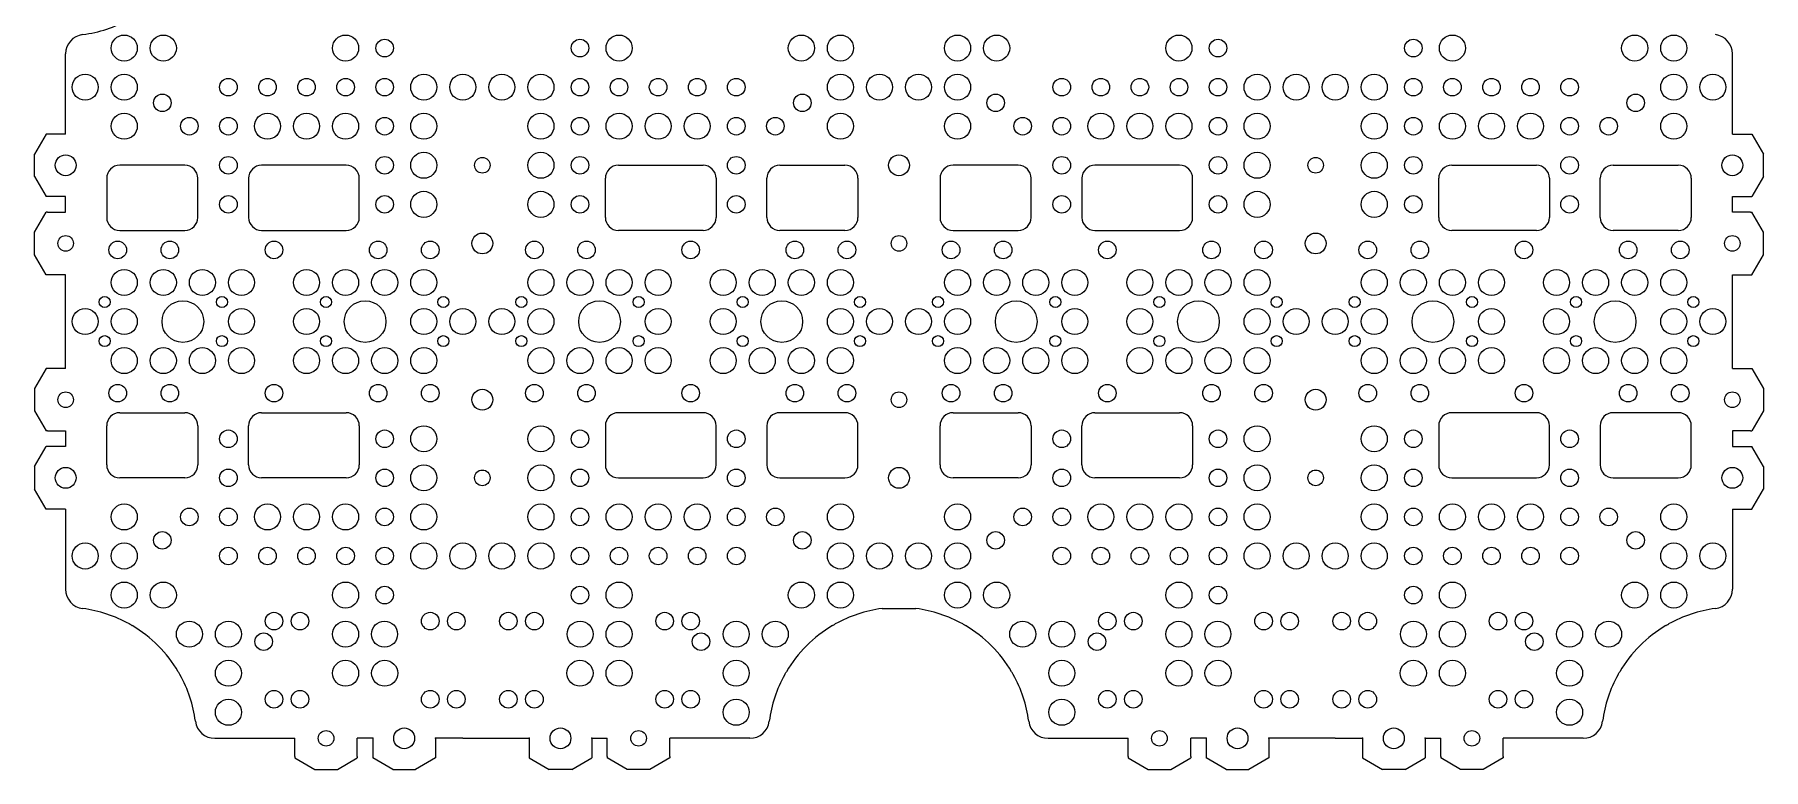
# Model space of a CAD drawing. Header units: millimetres. Extents: x -69 to 197, y -197 to 69.
# Drawn here: x -68.8 to 196.8, y -196.8 to -83.9 of the extents above; entities that cross this region are included whole.
import ezdxf

# ---------------------------------------------------------------- set-up
doc = ezdxf.new("R2010")
doc.units = ezdxf.units.MM
doc.header["$PDSIZE"] = -1

msp = doc.modelspace()

# ---------------------------------------------------------------- linework, layer by layer
at = {"color": 7, "linetype": 'Continuous', "lineweight": 25}
for p, q in [((-64, -99.2), (-64, -86.9)), ((192, -99.2), (192, -86.9)), ((-67, -99.2), (-68.77, -102.27)), ((-64, -99.2), (-67, -99.2)), ((192, -99.2), (195, -99.2)), ((195, -99.2), (196.77, -102.27)), ((-68.77, -105.73), (-68.77, -102.27)), ((196.77, -105.73), (196.77, -102.27)), ((-68.77, -105.73), (-67, -108.8)), ((-57.7, -106), (-57.7, -112)), ((-45.7, -104), (-55.7, -104)), ((-43.7, -112), (-43.7, -106)), ((-35.9, -106), (-35.9, -112)), ((-20.9, -104), (-33.9, -104)), ((-18.9, -112), (-18.9, -106)), ((18.9, -112), (18.9, -106)), ((20.9, -104), (33.9, -104)), ((35.9, -106), (35.9, -112)), ((43.7, -112), (43.7, -106)), ((45.7, -104), (55.7, -104)), ((57.7, -106), (57.7, -112)), ((70.3, -106), (70.3, -112)), ((82.3, -104), (72.3, -104)), ((84.3, -112), (84.3, -106)), ((92.1, -106), (92.1, -112)), ((107.1, -104), (94.1, -104)), ((109.1, -112), (109.1, -106)), ((146.9, -112), (146.9, -106)), ((148.9, -104), (161.9, -104)), ((163.9, -106), (163.9, -112)), ((171.7, -112), (171.7, -106)), ((173.7, -104), (183.7, -104)), ((185.7, -106), (185.7, -112)), ((196.77, -105.73), (195, -108.8)), ((-64, -108.8), (-67, -108.8)), ((-64, -111.2), (-64, -108.8)), ((192, -111.2), (192, -108.8)), ((192, -108.8), (195, -108.8)), ((-68.77, -114.27), (-67, -111.2)), ((-66.77, -111.2), (-64, -111.2)), ((194.77, -111.2), (192, -111.2)), ((196.77, -114.27), (195, -111.2)), ((-55.7, -114), (-45.7, -114)), ((-33.9, -114), (-20.9, -114)), ((33.9, -114), (20.9, -114)), ((55.7, -114), (45.7, -114)), ((72.3, -114), (82.3, -114)), ((94.1, -114), (107.1, -114)), ((161.9, -114), (148.9, -114)), ((183.7, -114), (173.7, -114)), ((-68.77, -117.73), (-68.77, -114.27)), ((196.77, -117.73), (196.77, -114.27)), ((-67, -120.8), (-68.77, -117.73)), ((195, -120.8), (196.77, -117.73)), ((-64, -120.8), (-66.77, -120.8)), ((192, -120.8), (194.77, -120.8)), ((-67, -135.2), (-68.77, -138.27)), ((-64, -135.2), (-66.77, -135.2)), ((192, -135.2), (194.77, -135.2)), ((195, -135.2), (196.77, -138.27)), ((-68.77, -138.27), (-68.77, -141.73)), ((196.77, -138.27), (196.77, -141.73)), ((-68.77, -141.73), (-67, -144.8)), ((-55.7, -142), (-45.7, -142)), ((-33.9, -142), (-20.9, -142)), ((33.9, -142), (20.9, -142)), ((55.7, -142), (45.7, -142)), ((72.3, -142), (82.3, -142)), ((94.1, -142), (107.1, -142)), ((161.9, -142), (148.9, -142)), ((183.7, -142), (173.7, -142)), ((196.77, -141.73), (195, -144.8)), ((-66.77, -144.8), (-64, -144.8)), ((-64, -144.8), (-64, -147.2)), ((-57.7, -150), (-57.7, -144)), ((-43.7, -144), (-43.7, -150)), ((-35.9, -150), (-35.9, -144)), ((-18.9, -144), (-18.9, -150)), ((18.9, -144), (18.9, -150)), ((35.9, -150), (35.9, -144)), ((43.7, -144), (43.7, -150)), ((57.7, -150), (57.7, -144)), ((70.3, -150), (70.3, -144)), ((84.3, -144), (84.3, -150)), ((92.1, -150), (92.1, -144)), ((109.1, -144), (109.1, -150)), ((146.9, -144), (146.9, -150)), ((163.9, -150), (163.9, -144)), ((171.7, -144), (171.7, -150)), ((185.7, -150), (185.7, -144)), ((194.77, -144.8), (192, -144.8)), ((192, -144.8), (192, -147.2)), ((-68.77, -150.27), (-67, -147.2)), ((-64, -147.2), (-67, -147.2)), ((192, -147.2), (195, -147.2)), ((196.77, -150.27), (195, -147.2)), ((-68.77, -150.27), (-68.77, -153.73)), ((196.77, -150.27), (196.77, -153.73)), ((-67, -156.8), (-68.77, -153.73)), ((-45.7, -152), (-55.7, -152)), ((-20.9, -152), (-33.9, -152)), ((20.9, -152), (33.9, -152)), ((45.7, -152), (55.7, -152)), ((82.3, -152), (72.3, -152)), ((107.1, -152), (94.1, -152)), ((148.9, -152), (161.9, -152)), ((173.7, -152), (183.7, -152)), ((195, -156.8), (196.77, -153.73)), ((-64, -156.8), (-67, -156.8)), ((-64, -156.8), (-64, -169.1)), ((192, -156.8), (192, -169.1)), ((192, -156.8), (195, -156.8)), ((-41.1, -192), (-28.8, -192)), ((-28.8, -194.77), (-28.8, -192)), ((-19.2, -194.77), (-19.2, -192)), ((-16.8, -192), (-16.8, -195)), ((-7.2, -192), (-7.2, -195)), ((7.2, -192), (7.2, -195)), ((16.8, -192), (16.8, -195)), ((19.2, -194.77), (19.2, -192)), ((28.8, -194.77), (28.8, -192)), ((41.1, -192), (28.8, -192)), ((86.9, -192), (99.2, -192)), ((99.2, -194.77), (99.2, -192)), ((108.8, -194.77), (108.8, -192)), ((111.2, -192), (111.2, -195)), ((120.8, -192), (120.8, -195)), ((135.2, -192), (135.2, -195)), ((144.8, -192), (144.8, -195)), ((147.2, -194.77), (147.2, -192)), ((156.8, -194.77), (156.8, -192)), ((169.1, -192), (156.8, -192)), ((-28.8, -195), (-25.73, -196.77)), ((-22.27, -196.77), (-19.2, -195)), ((-13.73, -196.77), (-16.8, -195)), ((-7.2, -195), (-10.27, -196.77)), ((7.2, -195), (10.27, -196.77)), ((13.73, -196.77), (16.8, -195)), ((22.27, -196.77), (19.2, -195)), ((28.8, -195), (25.73, -196.77)), ((99.2, -195), (102.27, -196.77)), ((105.73, -196.77), (108.8, -195)), ((114.27, -196.77), (111.2, -195)), ((120.8, -195), (117.73, -196.77)), ((135.2, -195), (138.27, -196.77)), ((141.73, -196.77), (144.8, -195)), ((150.27, -196.77), (147.2, -195)), ((156.8, -195), (153.73, -196.77)), ((-25.73, -196.77), (-22.27, -196.77)), ((-13.73, -196.77), (-10.27, -196.77)), ((13.73, -196.77), (10.27, -196.77)), ((25.73, -196.77), (22.27, -196.77)), ((102.27, -196.77), (105.73, -196.77)), ((114.27, -196.77), (117.73, -196.77)), ((141.73, -196.77), (138.27, -196.77)), ((153.73, -196.77), (150.27, -196.77))]:
    msp.add_line(p, q, dxfattribs=at)
for p, q in [((-64, -135.2), (-64, -120.8)), ((192, -135.2), (192, -120.8)), ((61.39, -172.07), (66.61, -172.07)), ((-16.8, -192), (-19.2, -192)), ((-3, -192), (-7.2, -192)), ((-3, -192), (3, -192)), ((3, -192), (7.2, -192)), ((16.8, -192), (19.2, -192)), ((111.2, -192), (108.8, -192)), ((125, -192), (120.8, -192)), ((131, -192), (125, -192)), ((131, -192), (135.2, -192)), ((144.8, -192), (147.2, -192))]:
    msp.add_line(p, q)
for centre, radius in [((-55, -86), 2), ((-49, -86), 2), ((-21, -86), 2), ((-15, -86), 1.35), ((15, -86), 1.35), ((21, -86), 2), ((49, -86), 2), ((55, -86), 2), ((73, -86), 2), ((79, -86), 2), ((107, -86), 2), ((113, -86), 1.35), ((143, -86), 1.35), ((149, -86), 2), ((177, -86), 2), ((183, -86), 2), ((-61, -92), 2), ((-55, -92), 2), ((-9, -92), 2), ((-3, -92), 2), ((3, -92), 2), ((9, -92), 2), ((55, -92), 2), ((61, -92), 2), ((67, -92), 2), ((73, -92), 2), ((119, -92), 2), ((125, -92), 2), ((131, -92), 2), ((137, -92), 2), ((183, -92), 2), ((189, -92), 2), ((-39, -92), 1.35), ((-33, -92), 1.35), ((-27, -92), 1.35), ((-21, -92), 1.35), ((-15, -92), 1.35), ((15, -92), 1.35), ((21, -92), 1.35), ((27, -92), 1.35), ((33, -92), 1.35), ((39, -92), 1.35), ((89, -92), 1.35), ((95, -92), 1.35), ((101, -92), 1.35), ((107, -92), 1.35), ((113, -92), 1.35), ((143, -92), 1.35), ((149, -92), 1.35), ((155, -92), 1.35), ((161, -92), 1.35), ((167, -92), 1.35), ((-49.15, -94.41), 1.35), ((49.15, -94.41), 1.35), ((78.85, -94.41), 1.35), ((177.15, -94.41), 1.35), ((-55, -98), 2), ((-45, -98), 1.35), ((-39, -98), 1.35), ((-33, -98), 2), ((-27, -98), 2), ((-21, -98), 2), ((-15, -98), 1.35), ((-9, -98), 2), ((9, -98), 2), ((15, -98), 1.35), ((21, -98), 2), ((27, -98), 2), ((33, -98), 2), ((39, -98), 1.35), ((45, -98), 1.35), ((55, -98), 2), ((73, -98), 2), ((83, -98), 1.35), ((89, -98), 1.35), ((95, -98), 2), ((101, -98), 2), ((107, -98), 2), ((113, -98), 1.35), ((119, -98), 2), ((137, -98), 2), ((143, -98), 1.35), ((149, -98), 2), ((155, -98), 2), ((161, -98), 2), ((167, -98), 1.35), ((173, -98), 1.35), ((183, -98), 2), ((-64, -104), 1.6), ((-39, -104), 1.35), ((-15, -104), 1.35), ((-9, -104), 2), ((0, -104), 1.2), ((9, -104), 2), ((15, -104), 1.35), ((39, -104), 1.35), ((64, -104), 1.6), ((89, -104), 1.35), ((113, -104), 1.35), ((119, -104), 2), ((128, -104), 1.2), ((137, -104), 2), ((143, -104), 1.35), ((167, -104), 1.35), ((192, -104), 1.6), ((-39, -110), 1.35), ((-15, -110), 1.35), ((-9, -110), 2), ((9, -110), 2), ((15, -110), 1.35), ((39, -110), 1.35), ((89, -110), 1.35), ((113, -110), 1.35), ((119, -110), 2), ((137, -110), 2), ((143, -110), 1.35), ((167, -110), 1.35), ((-64, -116), 1.2), ((-56, -117), 1.35), ((-48, -117), 1.35), ((-32, -117), 1.35), ((-16, -117), 1.35), ((-8, -117), 1.35), ((0, -116), 1.6), ((8, -117), 1.35), ((16, -117), 1.35), ((32, -117), 1.35), ((48, -117), 1.35), ((56, -117), 1.35), ((64, -116), 1.2), ((72, -117), 1.35), ((80, -117), 1.35), ((96, -117), 1.35), ((112, -117), 1.35), ((120, -117), 1.35), ((128, -116), 1.6), ((136, -117), 1.35), ((144, -117), 1.35), ((160, -117), 1.35), ((176, -117), 1.35), ((184, -117), 1.35), ((192, -116), 1.2), ((-55, -122), 2), ((-49, -122), 2), ((-43, -122), 2), ((-37, -122), 2), ((-27, -122), 2), ((-21, -122), 2), ((-15, -122), 2), ((-9, -122), 2), ((9, -122), 2), ((15, -122), 2), ((21, -122), 2), ((27, -122), 2), ((37, -122), 2), ((43, -122), 2), ((49, -122), 2), ((55, -122), 2), ((73, -122), 2), ((79, -122), 2), ((85, -122), 2), ((91, -122), 2), ((101, -122), 2), ((107, -122), 2), ((113, -122), 2), ((119, -122), 2), ((137, -122), 2), ((143, -122), 2), ((149, -122), 2), ((155, -122), 2), ((165, -122), 2), ((171, -122), 2), ((177, -122), 2), ((183, -122), 2), ((-58, -125), 0.85), ((-46, -128), 3.2), ((-40, -125), 0.85), ((-24, -125), 0.85), ((-18, -128), 3.2), ((-6, -125), 0.85), ((6, -125), 0.85), ((18, -128), 3.2), ((24, -125), 0.85), ((40, -125), 0.85), ((46, -128), 3.2), ((58, -125), 0.85), ((70, -125), 0.85), ((82, -128), 3.2), ((88, -125), 0.85), ((104, -125), 0.85), ((110, -128), 3.2), ((122, -125), 0.85), ((134, -125), 0.85), ((146, -128), 3.2), ((152, -125), 0.85), ((168, -125), 0.85), ((174, -128), 3.2), ((186, -125), 0.85), ((-61, -128), 2), ((-55, -128), 2), ((-37, -128), 2), ((-27, -128), 2), ((-9, -128), 2), ((-3, -128), 2), ((3, -128), 2), ((9, -128), 2), ((27, -128), 2), ((37, -128), 2), ((55, -128), 2), ((61, -128), 2), ((67, -128), 2), ((73, -128), 2), ((91, -128), 2), ((101, -128), 2), ((119, -128), 2), ((125, -128), 2), ((131, -128), 2), ((137, -128), 2), ((155, -128), 2), ((165, -128), 2), ((183, -128), 2), ((189, -128), 2), ((-58, -131), 0.85), ((-55, -134), 2), ((-49, -134), 2), ((-43, -134), 2), ((-40, -131), 0.85), ((-37, -134), 2), ((-27, -134), 2), ((-24, -131), 0.85), ((-21, -134), 2), ((-15, -134), 2), ((-9, -134), 2), ((-6, -131), 0.85), ((6, -131), 0.85), ((9, -134), 2), ((15, -134), 2), ((21, -134), 2), ((24, -131), 0.85), ((27, -134), 2), ((37, -134), 2), ((40, -131), 0.85), ((43, -134), 2), ((49, -134), 2), ((55, -134), 2), ((58, -131), 0.85), ((70, -131), 0.85), ((73, -134), 2), ((79, -134), 2), ((85, -134), 2), ((88, -131), 0.85), ((91, -134), 2), ((101, -134), 2), ((104, -131), 0.85), ((107, -134), 2), ((113, -134), 2), ((119, -134), 2), ((122, -131), 0.85), ((134, -131), 0.85), ((137, -134), 2), ((143, -134), 2), ((149, -134), 2), ((152, -131), 0.85), ((155, -134), 2), ((165, -134), 2), ((168, -131), 0.85), ((171, -134), 2), ((177, -134), 2), ((183, -134), 2), ((186, -131), 0.85), ((-56, -139), 1.35), ((-48, -139), 1.35), ((-32, -139), 1.35), ((-16, -139), 1.35), ((-8, -139), 1.35), ((8, -139), 1.35), ((16, -139), 1.35), ((32, -139), 1.35), ((48, -139), 1.35), ((56, -139), 1.35), ((72, -139), 1.35), ((80, -139), 1.35), ((96, -139), 1.35), ((112, -139), 1.35), ((120, -139), 1.35), ((136, -139), 1.35), ((144, -139), 1.35), ((160, -139), 1.35), ((176, -139), 1.35), ((184, -139), 1.35), ((-64, -140), 1.2), ((0, -140), 1.6), ((64, -140), 1.2), ((128, -140), 1.6), ((192, -140), 1.2), ((-39, -146), 1.35), ((-15, -146), 1.35), ((-9, -146), 2), ((9, -146), 2), ((15, -146), 1.35), ((39, -146), 1.35), ((89, -146), 1.35), ((113, -146), 1.35), ((119, -146), 2), ((137, -146), 2), ((143, -146), 1.35), ((167, -146), 1.35), ((-64, -152), 1.6), ((-39, -152), 1.35), ((-15, -152), 1.35), ((-9, -152), 2), ((0, -152), 1.2), ((9, -152), 2), ((15, -152), 1.35), ((39, -152), 1.35), ((64, -152), 1.6), ((89, -152), 1.35), ((113, -152), 1.35), ((119, -152), 2), ((128, -152), 1.2), ((137, -152), 2), ((143, -152), 1.35), ((167, -152), 1.35), ((192, -152), 1.6), ((-55, -158), 2), ((-45, -158), 1.35), ((-39, -158), 1.35), ((-33, -158), 2), ((-27, -158), 2), ((-21, -158), 2), ((-15, -158), 1.35), ((-9, -158), 2), ((9, -158), 2), ((15, -158), 1.35), ((21, -158), 2), ((27, -158), 2), ((33, -158), 2), ((39, -158), 1.35), ((45, -158), 1.35), ((55, -158), 2), ((73, -158), 2), ((83, -158), 1.35), ((89, -158), 1.35), ((95, -158), 2), ((101, -158), 2), ((107, -158), 2), ((113, -158), 1.35), ((119, -158), 2), ((137, -158), 2), ((143, -158), 1.35), ((149, -158), 2), ((155, -158), 2), ((161, -158), 2), ((167, -158), 1.35), ((173, -158), 1.35), ((183, -158), 2), ((-49.15, -161.59), 1.35), ((49.15, -161.59), 1.35), ((78.85, -161.59), 1.35), ((177.15, -161.59), 1.35), ((-61, -164), 2), ((-55, -164), 2), ((-39, -164), 1.35), ((-33, -164), 1.35), ((-27, -164), 1.35), ((-21, -164), 1.35), ((-15, -164), 1.35), ((-9, -164), 2), ((-3, -164), 2), ((3, -164), 2), ((9, -164), 2), ((15, -164), 1.35), ((21, -164), 1.35), ((27, -164), 1.35), ((33, -164), 1.35), ((39, -164), 1.35), ((55, -164), 2), ((61, -164), 2), ((67, -164), 2), ((73, -164), 2), ((89, -164), 1.35), ((95, -164), 1.35), ((101, -164), 1.35), ((107, -164), 1.35), ((113, -164), 1.35), ((119, -164), 2), ((125, -164), 2), ((131, -164), 2), ((137, -164), 2), ((143, -164), 1.35), ((149, -164), 1.35), ((155, -164), 1.35), ((161, -164), 1.35), ((167, -164), 1.35), ((183, -164), 2), ((189, -164), 2), ((-55, -170), 2), ((-49, -170), 2), ((-21, -170), 2), ((-15, -170), 1.35), ((15, -170), 1.35), ((21, -170), 2), ((49, -170), 2), ((55, -170), 2), ((73, -170), 2), ((79, -170), 2), ((107, -170), 2), ((113, -170), 1.35), ((143, -170), 1.35), ((149, -170), 2), ((177, -170), 2), ((183, -170), 2), ((-45, -176), 2), ((-39, -176), 2), ((-32, -174), 1.35), ((-28, -174), 1.35), ((-21, -176), 2), ((-15.02, -176), 2), ((-8, -174), 1.35), ((-4, -174), 1.35), ((4, -174), 1.35), ((8, -174), 1.35), ((15.02, -176), 2), ((21, -176), 2), ((28, -174), 1.35), ((32, -174), 1.35), ((39, -176), 2), ((45, -176), 2), ((83, -176), 2), ((89, -176), 2), ((96, -174), 1.35), ((100, -174), 1.35), ((107, -176), 2), ((112.98, -176), 2), ((120, -174), 1.35), ((124, -174), 1.35), ((132, -174), 1.35), ((136, -174), 1.35), ((143.02, -176), 2), ((149, -176), 2), ((156, -174), 1.35), ((160, -174), 1.35), ((167, -176), 2), ((173, -176), 2), ((-39, -182), 2), ((-21, -182), 2), ((-15, -182), 2), ((15, -182), 2), ((21, -182), 2), ((39, -182), 2), ((89, -182), 2), ((107, -182), 2), ((113, -182), 2), ((143, -182), 2), ((149, -182), 2), ((167, -182), 2), ((-32, -186), 1.35), ((-28, -186), 1.35), ((-8, -186), 1.35), ((-4, -186), 1.35), ((4, -186), 1.35), ((8, -186), 1.35), ((28, -186), 1.35), ((32, -186), 1.35), ((96, -186), 1.35), ((100, -186), 1.35), ((120, -186), 1.35), ((124, -186), 1.35), ((132, -186), 1.35), ((136, -186), 1.35), ((156, -186), 1.35), ((160, -186), 1.35), ((-39, -188), 2), ((39, -188), 2), ((89, -188), 2), ((167, -188), 2), ((-24, -192), 1.2), ((-12, -192), 1.6), ((12, -192), 1.6), ((24, -192), 1.2), ((104, -192), 1.2), ((116, -192), 1.6), ((140, -192), 1.6), ((152, -192), 1.2)]:
    msp.add_circle(centre, radius, dxfattribs=at)
for centre in [(-33.59, -177.15), (33.59, -177.15), (94.41, -177.15), (161.59, -177.15)]:
    msp.add_circle(centre, 1.35)
for centre, radius, start, end in [((-64, -64), 20.1, 277.4621, 299.1195), ((-61, -86.9), 3, 97.4621, 180), ((189, -86.9), 3, 360, 82.5379), ((-55.7, -106), 2, 90, 180), ((-45.7, -106), 2, 360, 90), ((-33.9, -106), 2, 90, 180), ((-20.9, -106), 2, 360, 90), ((20.9, -106), 2, 90, 180), ((33.9, -106), 2, 360, 90), ((45.7, -106), 2, 90, 180), ((55.7, -106), 2, 360, 90), ((72.3, -106), 2, 90, 180), ((82.3, -106), 2, 360, 90), ((94.1, -106), 2, 90, 180), ((107.1, -106), 2, 360, 90), ((148.9, -106), 2, 90, 180), ((161.9, -106), 2, 360, 90), ((173.7, -106), 2, 90, 180), ((183.7, -106), 2, 360, 90), ((-55.7, -112), 2, 180, 270), ((-45.7, -112), 2, 270, 360), ((-33.9, -112), 2, 180, 270), ((-20.9, -112), 2, 270, 360), ((20.9, -112), 2, 180, 270), ((33.9, -112), 2, 270, 360), ((45.7, -112), 2, 180, 270), ((55.7, -112), 2, 270, 360), ((72.3, -112), 2, 180, 270), ((82.3, -112), 2, 270, 360), ((94.1, -112), 2, 180, 270), ((107.1, -112), 2, 270, 360), ((148.9, -112), 2, 180, 270), ((161.9, -112), 2, 270, 360), ((173.7, -112), 2, 180, 270), ((183.7, -112), 2, 270, 360), ((-55.7, -144), 2, 90, 180), ((-45.7, -144), 2, 0, 90), ((-33.9, -144), 2, 90, 180), ((-20.9, -144), 2, 0, 90), ((20.9, -144), 2, 90, 180), ((33.9, -144), 2, 0, 90), ((45.7, -144), 2, 90, 180), ((55.7, -144), 2, 0, 90), ((72.3, -144), 2, 90, 180), ((82.3, -144), 2, 0, 90), ((94.1, -144), 2, 90, 180), ((107.1, -144), 2, 0, 90), ((148.9, -144), 2, 90, 180), ((161.9, -144), 2, 0, 90), ((173.7, -144), 2, 90, 180), ((183.7, -144), 2, 0, 90), ((-55.7, -150), 2, 180, 270), ((-45.7, -150), 2, 270, 0), ((-33.9, -150), 2, 180, 270), ((-20.9, -150), 2, 270, 0), ((20.9, -150), 2, 180, 270), ((33.9, -150), 2, 270, 0), ((45.7, -150), 2, 180, 270), ((55.7, -150), 2, 270, 0), ((72.3, -150), 2, 180, 270), ((82.3, -150), 2, 270, 0), ((94.1, -150), 2, 180, 270), ((107.1, -150), 2, 270, 0), ((148.9, -150), 2, 180, 270), ((161.9, -150), 2, 270, 0), ((173.7, -150), 2, 180, 270), ((183.7, -150), 2, 270, 0), ((-61, -169.1), 3, 180, 262.5379), ((189, -169.1), 3, 277.4621, 0), ((-64, -192), 20.1, 60.8805, 82.5379), ((64, -192), 20.1, 97.4621, 119.1195), ((64, -192), 20.1, 60.8805, 82.5379), ((192, -192), 20.1, 97.4621, 119.1195), ((-64, -192), 20.1, 30.5961, 59.4039), ((64, -192), 20.1, 120.5961, 149.4039), ((64, -192), 20.1, 30.5961, 59.4039), ((192, -192), 20.1, 120.5961, 149.4039), ((-64, -192), 20.1, 7.4621, 29.1195), ((64, -192), 20.1, 150.8805, 172.5379), ((64, -192), 20.1, 7.4621, 29.1195), ((192, -192), 20.1, 150.8805, 172.5379), ((-41.1, -189), 3, 187.4621, 270), ((41.1, -189), 3, 270, 352.5379), ((86.9, -189), 3, 187.4621, 270), ((169.1, -189), 3, 270, 352.5379)]:
    msp.add_arc(centre, radius, start, end, dxfattribs=at)
for points, knots in [([(-66.77, -111.2), (-66.8, -111.2), (-66.84, -111.2), (-66.9, -111.2), (-66.95, -111.2), (-66.98, -111.2), (-67, -111.2), (-67, -111.2), (-67, -111.2)], [0, 0, 0, 0, 0.182434, 0.352352, 0.514026, 0.672393, 0.832697, 1, 1, 1, 1]), ([(194.77, -111.2), (194.8, -111.2), (194.84, -111.2), (194.9, -111.2), (194.95, -111.2), (194.98, -111.2), (195, -111.2), (195, -111.2), (195, -111.2)], [0, 0, 0, 0, 0.182434, 0.352352, 0.514026, 0.672393, 0.832697, 1, 1, 1, 1]), ([(-66.77, -120.8), (-66.79, -120.8), (-66.83, -120.8), (-66.87, -120.8), (-66.91, -120.8), (-66.95, -120.8), (-66.99, -120.8), (-67, -120.8), (-67, -120.8)], [0, 0, 0, 0, 0.140927, 0.271622, 0.392286, 0.50317, 0.748297, 1, 1, 1, 1]), ([(194.77, -120.8), (194.79, -120.8), (194.83, -120.8), (194.87, -120.8), (194.91, -120.8), (194.95, -120.8), (194.99, -120.8), (195, -120.8), (195, -120.8)], [0, 0, 0, 0, 0.140927, 0.271622, 0.392286, 0.50317, 0.748297, 1, 1, 1, 1]), ([(-66.77, -135.2), (-66.79, -135.2), (-66.83, -135.2), (-66.87, -135.2), (-66.91, -135.2), (-66.95, -135.2), (-66.99, -135.2), (-67, -135.2), (-67, -135.2)], [0, 0, 0, 0, 0.140927, 0.271622, 0.392286, 0.50317, 0.748297, 1, 1, 1, 1]), ([(194.77, -135.2), (194.79, -135.2), (194.83, -135.2), (194.87, -135.2), (194.91, -135.2), (194.95, -135.2), (194.99, -135.2), (195, -135.2), (195, -135.2)], [0, 0, 0, 0, 0.140927, 0.271622, 0.392286, 0.50317, 0.748297, 1, 1, 1, 1]), ([(-66.77, -144.8), (-66.8, -144.8), (-66.84, -144.8), (-66.9, -144.8), (-66.95, -144.8), (-66.98, -144.8), (-67, -144.8), (-67, -144.8), (-67, -144.8)], [0, 0, 0, 0, 0.182434, 0.352352, 0.514026, 0.672393, 0.832697, 1, 1, 1, 1]), ([(194.77, -144.8), (194.8, -144.8), (194.84, -144.8), (194.9, -144.8), (194.95, -144.8), (194.98, -144.8), (195, -144.8), (195, -144.8), (195, -144.8)], [0, 0, 0, 0, 0.182434, 0.352352, 0.514026, 0.672393, 0.832697, 1, 1, 1, 1]), ([(-28.8, -194.77), (-28.8, -194.79), (-28.8, -194.83), (-28.8, -194.87), (-28.8, -194.91), (-28.8, -194.95), (-28.8, -194.99), (-28.8, -195), (-28.8, -195)], [0, 0, 0, 0, 0.1409265, 0.2716224, 0.3922859, 0.5031698, 0.7482974, 1, 1, 1, 1]), ([(-19.2, -194.77), (-19.2, -194.8), (-19.2, -194.84), (-19.2, -194.9), (-19.2, -194.95), (-19.2, -194.98), (-19.2, -195), (-19.2, -195), (-19.2, -195)], [0, 0, 0, 0, 0.182434, 0.352352, 0.514026, 0.672393, 0.832697, 1, 1, 1, 1]), ([(19.2, -194.77), (19.2, -194.8), (19.2, -194.84), (19.2, -194.9), (19.2, -194.95), (19.2, -194.98), (19.2, -195), (19.2, -195), (19.2, -195)], [0, 0, 0, 0, 0.182434, 0.352352, 0.514026, 0.672393, 0.832697, 1, 1, 1, 1]), ([(28.8, -194.77), (28.8, -194.79), (28.8, -194.83), (28.8, -194.87), (28.8, -194.91), (28.8, -194.95), (28.8, -194.99), (28.8, -195), (28.8, -195)], [0, 0, 0, 0, 0.1409265, 0.2716224, 0.3922859, 0.5031698, 0.7482974, 1, 1, 1, 1]), ([(99.2, -194.77), (99.2, -194.79), (99.2, -194.83), (99.2, -194.87), (99.2, -194.91), (99.2, -194.95), (99.2, -194.99), (99.2, -195), (99.2, -195)], [0, 0, 0, 0, 0.1409265, 0.2716224, 0.3922859, 0.5031698, 0.7482974, 1, 1, 1, 1]), ([(108.8, -194.77), (108.8, -194.8), (108.8, -194.84), (108.8, -194.9), (108.8, -194.95), (108.8, -194.98), (108.8, -195), (108.8, -195), (108.8, -195)], [0, 0, 0, 0, 0.182434, 0.352352, 0.514026, 0.672393, 0.832697, 1, 1, 1, 1]), ([(147.2, -194.77), (147.2, -194.8), (147.2, -194.84), (147.2, -194.9), (147.2, -194.95), (147.2, -194.98), (147.2, -195), (147.2, -195), (147.2, -195)], [0, 0, 0, 0, 0.182434, 0.352352, 0.514026, 0.672393, 0.832697, 1, 1, 1, 1]), ([(156.8, -194.77), (156.8, -194.79), (156.8, -194.83), (156.8, -194.87), (156.8, -194.91), (156.8, -194.95), (156.8, -194.99), (156.8, -195), (156.8, -195)], [0, 0, 0, 0, 0.1409265, 0.2716224, 0.3922859, 0.5031698, 0.7482974, 1, 1, 1, 1])]:
    msp.add_open_spline(points, degree=3, knots=knots, dxfattribs=at)
for points in [[(-53.77, -174.7), (-53.92, -174.61), (-54.07, -174.52), (-54.22, -174.44)], [(53.77, -174.7), (53.92, -174.61), (54.07, -174.52), (54.22, -174.44)], [(74.23, -174.7), (74.08, -174.61), (73.93, -174.52), (73.78, -174.44)], [(181.77, -174.7), (181.92, -174.61), (182.07, -174.52), (182.22, -174.44)], [(-46.44, -182.22), (-46.52, -182.07), (-46.61, -181.92), (-46.7, -181.77)], [(46.44, -182.22), (46.52, -182.07), (46.61, -181.92), (46.7, -181.77)], [(81.56, -182.22), (81.48, -182.07), (81.39, -181.92), (81.3, -181.77)], [(174.44, -182.22), (174.52, -182.07), (174.61, -181.92), (174.7, -181.77)]]:
    msp.add_open_spline(points, degree=3, dxfattribs=at)
for p in [(-16.8, -192), (-7.2, -192), (7.2, -192), (16.8, -192), (111.2, -192), (120.8, -192), (135.2, -192), (144.8, -192)]:
    msp.add_point(p)

doc.saveas('drawing.dxf')
